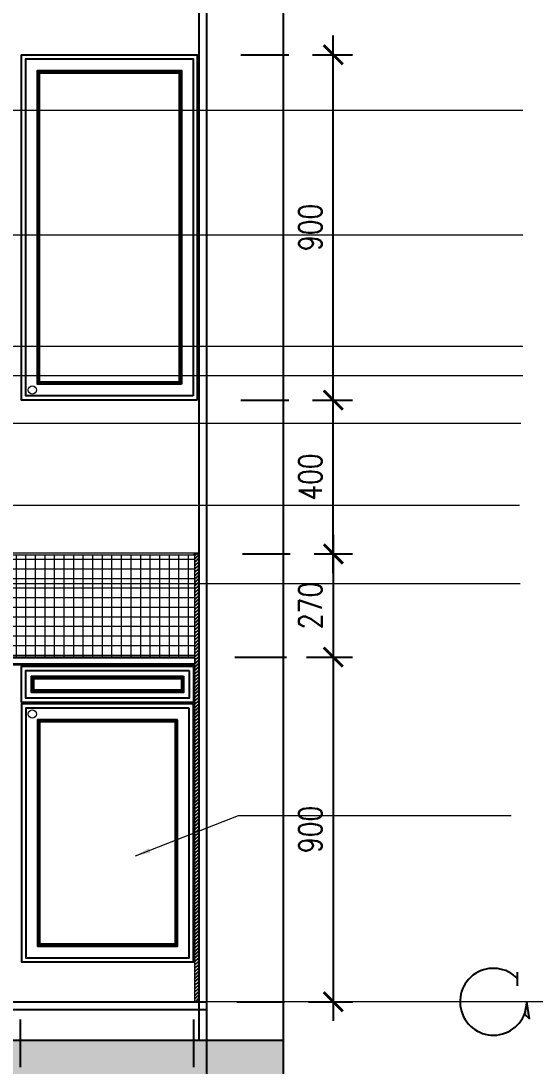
# Model space of a CAD drawing. Header units: inches. Extents: x -12478 to 399182, y -23212 to 525552.
# Drawn here: x 8612 to 9956, y -9229 to -6499 of the extents above; entities that cross this region are included whole.
import ezdxf

# ---------------------------------------------------------------- set-up
doc = ezdxf.new("R2010")
doc.units = ezdxf.units.IN
doc.header["$LTSCALE"] = 1000
doc.header["$MEASUREMENT"] = 0
for name, pattern in [('DASHED', [0.75, 0.5, -0.25]), ('HIDDEN', [0.375, 0.25, -0.125]), ('HIDDEN2', [0.1875, 0.125, -0.0625])]:
    doc.linetypes.add(name, pattern=pattern)
for name, color, linetype in [('A-DIM', 9, 'Continuous'), ('A-Hidden', 8, 'HIDDEN'), ('CQ Grg Gypsum', 41, 'Continuous'), ('Layer1', 1, 'Continuous'), ('Layer3', 3, 'Continuous'), ('Layer7', 8, 'Continuous')]:
    doc.layers.add(name, color=color, linetype=linetype)
for name, color, linetype, lineweight in [('CQ Gypsum Hatch', 8, 'Continuous', 20), ('CQ Marble', 6, 'Continuous', 0), ('ID-NOTES', 3, 'Continuous', 0), ('Sanitaire', 253, 'Continuous', 0)]:
    doc.layers.add(name, color=color, linetype=linetype, lineweight=lineweight)
doc.styles.add('ZZ-Dim All', font='romans.shx', dxfattribs={"width": 0.8})
doc.dimstyles.new('DIM 0200', dxfattribs={"dimscale": 200, "dimtxt": 1, "dimasz": 0.8, "dimexe": 0.5, "dimexo": 1, "dimgap": 0.4, "dimtad": 1, "dimdec": 0, "dimrnd": 10, "dimdsep": 46, "dimtxsty": 'ZZ-Dim All', "dimblk1": 'ARCHTICK', "dimblk2": 'ARCHTICK', "dimsah": 1, "dimcen": 1, "dimdle": 0.5, "dimclrd": 256, "dimclre": 256, "dimclrt": 256, "dimadec": 0, "dimazin": 2, "dimtfac": 1, "dimtdec": 0, "dimtix": 1, "dimtmove": 2, "dimatfit": 2, "dimfxl": 1, "dimfxlon": 1, "dimtolj": 1, "dimtzin": 0, "dimlwd": -1, "dimlwe": -1, "dimarcsym": 0})
doc.dimstyles.new('DIM-100', dxfattribs={"dimscale": 50, "dimtxt": 1.25, "dimasz": 1, "dimexe": 1, "dimexo": 1, "dimgap": 0.6, "dimtad": 1, "dimdec": 0, "dimrnd": 5, "dimdsep": 46, "dimtxsty": 'ZZ-Dim All', "dimblk1": 'ARCHTICK', "dimblk2": 'ARCHTICK', "dimsah": 1, "dimcen": 1, "dimdle": 1, "dimclrd": 256, "dimclre": 8, "dimclrt": 256, "dimazin": 2, "dimtfac": 1, "dimtdec": 0, "dimtix": 1, "dimtmove": 2, "dimatfit": 2, "dimfxl": 0.1, "dimtolj": 1, "dimtzin": 0, "dimlwd": -1, "dimlwe": -1, "dimarcsym": 0})

# ---------------------------------------------------------------- blocks, each defined once
blk = doc.blocks.new('arrow01')
at = {"layer": 'Layer1'}
blk.add_hatch(color=256, dxfattribs=at).paths.add_polyline_path([(7, -44.7), (0, 0), (-6.2, -32.4)])
at = {"layer": 'Layer1', "elevation": 375.8}
blk.add_lwpolyline([(7, -44.7), (0, 0), (-6.2, -32.4)], close=True, dxfattribs=at)
at = {"layer": 'Layer7'}
blk.add_line((-24, 41.5), (-24, 77.7), dxfattribs=at)
blk.add_arc((-87.3, 0), 87.3, 43.49, 0, dxfattribs=at)
blk = doc.blocks.new('_ARCHTICK')
at = {"color": 0, "linetype": 'ByBlock', "const_width": 0.15}
blk.add_lwpolyline([(-0.5, -0.5), (0.5, 0.5)], dxfattribs=at)
blk = doc.blocks.new('*D564')
at = {"layer": 'A-DIM', "transparency": 16777216}
blk.add_line((9428.4, -7841.1), (9428.4, -8210.6), dxfattribs=at)
at = {"layer": 'A-DIM', "color": 8, "linetype": 'HIDDEN2', "transparency": 16777216}
for p, q in [((9190.9, -7891.1), (9478.4, -7891.1)), ((9180.9, -8160.6), (9478.4, -8160.6))]:
    blk.add_line(p, q, dxfattribs=at)
at = {"layer": 'Defpoints', "color": 0, "transparency": 16777216}
for p in [(9140.9, -7891.1, 0), (9130.9, -8160.6, 0), (9428.4, -8160.6)]:
    blk.add_point(p, dxfattribs=at)
at = {"layer": 'A-DIM', "transparency": 16777216, "xscale": 50, "yscale": 50, "zscale": 50}
for p, rotation in [((9428.4, -7891.1), 90), ((9428.4, -8160.6), 270)]:
    blk.add_blockref('_ARCHTICK', p, dxfattribs=dict(at, rotation=rotation))
at = {"layer": 'A-DIM', "color": 3, "transparency": 16777216, "insert": (9368.4, -8025.9), "char_height": 60, "attachment_point": 5, "rotation": 90, "style": 'ZZ-Dim All'}
blk.add_mtext('\\A1;270', dxfattribs=at)
blk = doc.blocks.new('*D565')
at = {"layer": 'A-DIM', "transparency": 16777216}
blk.add_line((9428.4, -8110.6), (9428.4, -9110.6), dxfattribs=at)
at = {"layer": 'A-DIM', "color": 8, "linetype": 'HIDDEN2', "transparency": 16777216}
for p, q in [((9170.9, -8160.6), (9478.4, -8160.6)), ((9175.9, -9060.6), (9478.4, -9060.6))]:
    blk.add_line(p, q, dxfattribs=at)
at = {"layer": 'Defpoints', "color": 0, "transparency": 16777216}
for p in [(9120.9, -8160.6, 0), (9125.9, -9060.6, 0), (9428.4, -9060.6)]:
    blk.add_point(p, dxfattribs=at)
at = {"layer": 'A-DIM', "transparency": 16777216, "xscale": 50, "yscale": 50, "zscale": 50}
for p, rotation in [((9428.4, -8160.6), 90), ((9428.4, -9060.6), 270)]:
    blk.add_blockref('_ARCHTICK', p, dxfattribs=dict(at, rotation=rotation))
at = {"layer": 'A-DIM', "color": 3, "transparency": 16777216, "insert": (9368.4, -8610.6), "char_height": 60, "attachment_point": 5, "rotation": 90, "style": 'ZZ-Dim All'}
blk.add_mtext('\\A1;900', dxfattribs=at)
blk = doc.blocks.new('*D575')
at = {"layer": 'A-DIM', "color": 8, "linetype": 'HIDDEN2', "transparency": 16777216}
for p, q in [((8146.9, -9006.6), (8146.9, -9703.5)), ((8609.9, -9106.6), (8609.9, -9703.5))]:
    blk.add_line(p, q, dxfattribs=at)
at = {"layer": 'A-DIM', "transparency": 16777216}
blk.add_line((8096.9, -9653.5), (8659.9, -9653.5), dxfattribs=at)
at = {"layer": 'Defpoints', "color": 0, "transparency": 16777216}
for p in [(8146.9, -8956.6, 0), (8609.9, -9056.6, 0), (8609.9, -9653.5)]:
    blk.add_point(p, dxfattribs=at)
at = {"layer": 'A-DIM', "transparency": 16777216, "xscale": 50, "yscale": 50, "zscale": 50, "rotation": 180}
blk.add_blockref('_ARCHTICK', (8146.9, -9653.5), dxfattribs=at)
at = {"layer": 'A-DIM', "transparency": 16777216, "xscale": 50, "yscale": 50, "zscale": 50}
blk.add_blockref('_ARCHTICK', (8609.9, -9653.5), dxfattribs=at)
at = {"layer": 'A-DIM', "color": 3, "transparency": 16777216, "insert": (8378.4, -9593.5), "char_height": 60, "attachment_point": 5, "style": 'ZZ-Dim All'}
blk.add_mtext('\\A1;465', dxfattribs=at)
blk = doc.blocks.new('*D576')
at = {"layer": 'A-DIM', "color": 8, "linetype": 'HIDDEN2', "transparency": 16777216}
for p, q in [((8609.9, -9106.6), (8609.9, -9703.5)), ((9062.9, -9106.7), (9062.9, -9703.5))]:
    blk.add_line(p, q, dxfattribs=at)
at = {"layer": 'A-DIM', "transparency": 16777216}
blk.add_line((8559.9, -9653.5), (9112.9, -9653.5), dxfattribs=at)
at = {"layer": 'Defpoints', "color": 0, "transparency": 16777216}
for p in [(8609.9, -9056.6, 0), (9062.9, -9056.7, 0), (9062.9, -9653.5)]:
    blk.add_point(p, dxfattribs=at)
at = {"layer": 'A-DIM', "transparency": 16777216, "xscale": 50, "yscale": 50, "zscale": 50, "rotation": 180}
blk.add_blockref('_ARCHTICK', (8609.9, -9653.5), dxfattribs=at)
at = {"layer": 'A-DIM', "transparency": 16777216, "xscale": 50, "yscale": 50, "zscale": 50}
blk.add_blockref('_ARCHTICK', (9062.9, -9653.5), dxfattribs=at)
at = {"layer": 'A-DIM', "color": 3, "transparency": 16777216, "insert": (8836.4, -9593.5), "char_height": 60, "attachment_point": 5, "style": 'ZZ-Dim All'}
blk.add_mtext('\\A1;455', dxfattribs=at)
blk = doc.blocks.new('*D578')
at = {"layer": 'A-DIM', "color": 8, "linetype": 'HIDDEN2', "transparency": 16777216}
for p, q in [((4576.9, -9130.6), (4576.9, -9950.1)), ((9096.9, -9130.6), (9096.9, -9950.1))]:
    blk.add_line(p, q, dxfattribs=at)
at = {"layer": 'A-DIM', "transparency": 16777216}
blk.add_line((4526.9, -9900.1), (9146.9, -9900.1), dxfattribs=at)
at = {"layer": 'Defpoints', "color": 0, "transparency": 16777216}
for p in [(4576.9, -9080.6, 0), (9096.9, -9080.6, 0), (9096.9, -9900.1)]:
    blk.add_point(p, dxfattribs=at)
at = {"layer": 'A-DIM', "transparency": 16777216, "xscale": 50, "yscale": 50, "zscale": 50, "rotation": 180}
blk.add_blockref('_ARCHTICK', (4576.9, -9900.1), dxfattribs=at)
at = {"layer": 'A-DIM', "transparency": 16777216, "xscale": 50, "yscale": 50, "zscale": 50}
blk.add_blockref('_ARCHTICK', (9096.9, -9900.1), dxfattribs=at)
at = {"layer": 'A-DIM', "color": 3, "transparency": 16777216, "insert": (6836.9, -9840.1), "char_height": 60, "attachment_point": 5, "style": 'ZZ-Dim All'}
blk.add_mtext('\\A1;4520', dxfattribs=at)
blk = doc.blocks.new('*D818')
at = {"layer": 'A-DIM', "transparency": 16777216}
blk.add_line((9428.4, -7941.1), (9428.4, -7439.3), dxfattribs=at)
at = {"layer": 'A-DIM', "color": 8, "linetype": 'HIDDEN2', "transparency": 16777216}
for p, q in [((9186.9, -7489.3), (9478.4, -7489.3)), ((9190.9, -7891.1), (9478.4, -7891.1))]:
    blk.add_line(p, q, dxfattribs=at)
at = {"layer": 'Defpoints', "color": 0, "transparency": 16777216}
for p in [(9136.9, -7489.3, -751.7), (9428.4, -7489.3), (9140.9, -7891.1, 0)]:
    blk.add_point(p, dxfattribs=at)
at = {"layer": 'A-DIM', "transparency": 16777216, "xscale": 50, "yscale": 50, "zscale": 50}
for p, rotation in [((9428.4, -7489.3), 90), ((9428.4, -7891.1), 270)]:
    blk.add_blockref('_ARCHTICK', p, dxfattribs=dict(at, rotation=rotation))
at = {"layer": 'A-DIM', "color": 3, "transparency": 16777216, "insert": (9368.4, -7690.2), "char_height": 60, "attachment_point": 5, "rotation": 90, "style": 'ZZ-Dim All'}
blk.add_mtext('\\A1;400', dxfattribs=at)
blk = doc.blocks.new('*D819')
at = {"layer": 'A-DIM', "transparency": 16777216}
blk.add_line((9428.4, -7539.3), (9428.4, -6537.3), dxfattribs=at)
at = {"layer": 'A-DIM', "color": 8, "linetype": 'HIDDEN2', "transparency": 16777216}
for p, q in [((9186.9, -6587.3), (9478.4, -6587.3)), ((9186.9, -7489.3), (9478.4, -7489.3))]:
    blk.add_line(p, q, dxfattribs=at)
at = {"layer": 'Defpoints', "color": 0, "transparency": 16777216}
for p in [(9136.9, -6587.3, -751.7), (9428.4, -6587.3), (9136.9, -7489.3, -751.7)]:
    blk.add_point(p, dxfattribs=at)
at = {"layer": 'A-DIM', "transparency": 16777216, "xscale": 50, "yscale": 50, "zscale": 50}
for p, rotation in [((9428.4, -6587.3), 90), ((9428.4, -7489.3), 270)]:
    blk.add_blockref('_ARCHTICK', p, dxfattribs=dict(at, rotation=rotation))
at = {"layer": 'A-DIM', "color": 3, "transparency": 16777216, "insert": (9368.4, -7038.3), "char_height": 60, "attachment_point": 5, "rotation": 90, "style": 'ZZ-Dim All'}
blk.add_mtext('\\A1;900', dxfattribs=at)

msp = doc.modelspace()

# ---------------------------------------------------------------- hatches: boundary and pattern name
h = msp.add_hatch()
h.set_pattern_fill('STEEL', color=8)
h.set_pattern_definition([(45, (0, -180), (-0.0883883476, 0.0883883476), []), (45, (0, -179.9375), (-0.0883883476, 0.0883883476), [])])
h.paths.add_polyline_path([(9064.4, -7889.1), (9076.9, -7889.1), (9076.9, -7891.1), (9066.9, -7891.1), (9066.9, -7893.6), (9064.4, -7893.6), (9064.4, -7891.1)])
h = msp.add_hatch()
h.set_pattern_fill('ANSI31', color=8, scale=50)
h.paths.add_polyline_path([(9066.9, -7891.1), (9076.9, -7891.1), (9076.9, -9060.6), (9066.9, -9060.6)])
at = {"layer": 'Layer7'}
h = msp.add_hatch(dxfattribs=at)
h.set_pattern_fill('AR-CONC', color=256, scale=10, style=0)
h.set_pattern_definition([(50, (-37745.39, 1316.62), (71.72602, -6.27521), [7.5, -82.5]), (355, (-37745.39, 1316.62), (-13.87513, 75.21921), [6, -66]), (100.4514, (-37739.413, 1316.096), (57.85094, 68.94395), [6.37402, -70.11421]), (46.1842, (-37745.39, 1336.62), (106.7241, -16.5519), [11.25, -123.75]), (96.6356, (-37736.5, 1335.24), (93.46627, 97.41179), [9.56103, -105.1713]), (351.1842, (-37745.39, 1336.62), (93.4662, 97.41186), [9, -99]), (21, (-37735.39, 1331.62), (59.690705, -40.26189), [7.5, -82.5]), (326, (-37735.39, 1331.62), (24.33153, 72.515), [6, -66]), (71.4514, (-37730.416, 1328.26), (84.02226, 32.25305), [6.37402, -70.11421]), (37.5, (-37745.39, 1316.619), (1.215986, 33.289385), [0, -65.2, 0, -67, 0, -66.25]), (7.5, (-37745.39, 1316.62), (26.306954, 39.44117), [0, -38.2, 0, -63.7, 0, -25.25]), (327.5, (-37767.69, 1316.619), (53.382244, -2.255487), [0, -25, 0, -78, 0, -103.5]), (317.5, (-37777.69, 1316.62), (58.318617, 10.0105), [0, -32.5, 0, -51.8, 0, -73.5])])
h.paths.add_polyline_path([(4356.8, -9160.6), (4356.8, -9360.6), (9297, -9360.6), (9297, -9160.6)])
at = {"layer": 'Sanitaire'}
h = msp.add_hatch(dxfattribs=at)
h.set_pattern_fill('ANSI37', color=8, scale=200, angle=45)
edge = h.paths.add_edge_path(flags=16)
edge.add_arc((5314, -8523.4), 12.7, 0, 360)
edge = h.paths.add_edge_path()
edge.add_line((6172.9, -8000.6), (6172.9, -7997.6))
edge.add_line((6172.9, -7983.6), (6172.9, -7997.6))
edge.add_line((6172.9, -7983.6), (6172.9, -7980.6))
edge.add_line((6172.9, -7893.6), (6172.9, -9060.6))
edge.add_line((11429, -9060.6), (4265.8, -9060.6))
edge.add_line((5157.8, -8995.9), (5157.8, -9051.7))
edge.add_line((5157.8, -9058.1), (5157.8, -9051.7))
edge.add_line((5157.1, -9058.1), (5157.1, -9060.6))
edge.add_line((5157.1, -9058.1), (5157.8, -9058.1))
edge.add_line((5157.8, -8995.9), (5157.8, -8989.6))
edge.add_line((5157.8, -8979.5), (5157.8, -8989.6))
edge.add_arc((5157.1, -8979.5), 0.787, 0, 88.1514)
edge.add_line((5157.1, -8969.7), (5157.1, -8989.6))
edge.add_line((5176, -8969.7), (5159.2, -8969.7))
edge.add_line((5159.2, -8969.7), (5158.9, -8969.7))
edge.add_line((5158.7, -8969.7), (5158.9, -8969.7))
edge.add_line((5158.7, -8969.7), (5153.3, -8969.7))
edge.add_line((5176.2, -8969.7), (5176, -8969.7))
edge.add_line((5176.2, -8969.7), (5176.5, -8969.7))
edge.add_line((5190.8, -8969.7), (5176.5, -8969.7))
edge.add_line((5190.8, -8969.7), (5192.3, -8969.7))
edge.add_line((5221.6, -8969.7), (5192.3, -8969.7))
edge.add_line((5225.9, -8969.7), (5221.8, -8969.7))
edge.add_line((5221.8, -8969.7), (5221.6, -8969.7))
edge.add_line((5275.9, -8483.5), (5275.9, -8969.8))
edge.add_line((5225.9, -8969.7), (5227.4, -8969.7))
edge.add_line((5227.4, -8968.9), (5228.5, -8968.9))
edge.add_line((5232.3, -8968.9), (5228.5, -8968.9))
edge.add_line((5232.3, -8968.9), (5234.6, -8968.9))
edge.add_line((5234.6, -8968.9), (5272.8, -8968.9))
edge.add_line((5273.6, -8968.4), (5272.8, -8968.9))
edge.add_line((5273.6, -8968.4), (5273.6, -8967.9))
edge.add_arc((5273.6, -8965.6), 2.29, 269.9999, 360)
edge.add_line((5275.9, -8965.6), (5275.9, -8487.6))
edge.add_line((5305.2, -8533), (5276, -8533))
edge.add_line((5270.8, -8472.2), (5270.8, -8475.4))
edge.add_line((5270.8, -8475.4), (5270.8, -8476.9))
edge.add_line((5270.8, -8476.9), (5270.8, -8483.3))
edge.add_arc((5229.1, -8484), 0.635, 0, 90)
edge.add_line((5229.7, -8484), (5229.7, -8485.6))
edge.add_arc((5273.6, -8487.6), 2.29, 0, 90.0004)
edge.add_line((5272.8, -8484.3), (5273.6, -8484.8))
edge.add_line((5273.6, -8484.8), (5273.6, -8485.3))
edge.add_line((5272.8, -8484.3), (5234.6, -8484.3))
edge.add_line((5270.8, -8483.3), (5259.7, -8483.3))
edge.add_line((5259.7, -8483.3), (5255, -8483.3))
edge.add_line((5258.6, -8483.3), (5247.5, -8483.3))
edge.add_line((5247.5, -8483.3), (5210, -8483.3))
edge.add_line((5234.6, -8484.3), (5232.3, -8484.3))
edge.add_line((5229.7, -8484.3), (5232.3, -8484.3))
edge.add_line((5274.2, -8471.7), (5273.4, -8472.2))
edge.add_line((5255, -8472.2), (5273.4, -8472.2))
edge.add_arc((5274.2, -8469), 2.29, 269.9998, 360)
edge.add_line((5276.5, -8469), (5276.6, -8326))
edge.add_arc((5308.2, -8390.3), 6.35, 180, 270)
edge.add_line((5308.2, -8396.6), (5314.6, -8396.6))
edge.add_line((5314.6, -8396.6), (5320.9, -8396.6))
edge.add_arc((5320.9, -8390.3), 6.35, 270, 360)
edge.add_line((5327.3, -8382.1), (5327.3, -8390.3))
edge.add_line((5327.3, -7893.6), (5327.3, -8382))
edge.add_line((5301.9, -8390.3), (5301.9, -8382.1))
edge.add_line((5301.9, -8382), (5301.9, -8325.9))
edge.add_line((5301.9, -8326), (5276.6, -8326))
edge.add_line((5327.3, -7893.6), (6172.9, -7893.6))
edge.add_line((6172.9, -7893.6), (6172.9, -7980.6))
at = {"layer": 'Sanitaire', "lineweight": 0}
h = msp.add_hatch(dxfattribs=at)
h.set_pattern_fill('ANSI37', color=8, scale=200, angle=45)
h.set_pattern_definition([(90, (-0.002, -180.021), (-25, 0), []), (180, (-0.002, -180.021), (-4e-15, -25), [])])
edge = h.paths.add_edge_path()
edge.add_line((7637, -7893.6), (7637, -7943.7))
edge.add_line((7637, -7943.7), (7645.1, -7947))
edge.add_line((7645.1, -7947), (7648.3, -7980.2))
edge.add_line((7648.3, -7980.2), (7708.3, -7980.5))
edge.add_line((7708.3, -7980.5), (7708.3, -8027.5))
edge.add_arc((7650.7, -4872.1), 3156, 269.0182, 271.0453, ccw=False)
edge.add_line((7596.6, -8027.6), (7596.6, -7982.7))
edge.add_line((7596.6, -7982.7), (7599.4, -7946.2))
edge.add_line((7599.4, -7946.2), (7607.2, -7943.7))
edge.add_line((7607.2, -7943.7), (7607.2, -7893.6))
edge.add_line((7607.2, -7893.6), (7637, -7893.6))
edge = h.paths.add_edge_path(flags=16)
edge.add_arc((7706.4, -8034.2), 7.73, 76.0453, 119.6381, ccw=False)
edge.add_line((7708.3, -8026.7), (7708.3, -7981.6))
edge.add_arc((7706.6, -7970.8), 10.9, 247.9115, 278.6267, ccw=False)
edge.add_arc((7702.9, -7956.6), 24.4, 259.1672, 269.1302, ccw=False)
edge.add_line((7698.3, -7980.5), (7698.3, -7919.6))
edge.add_arc((7699.2, -7919.6), 0.864, 98.0979, 184.0062, ccw=False)
edge.add_line((7699.1, -7918.7), (7707.3, -7918.7))
edge.add_arc((7707.4, -7919.6), 0.864, 4.0031, 98.0966, ccw=False)
edge.add_line((7708.3, -7919.5), (7708.3, -8028.9))
edge.add_arc((7707.5, -8028.9), 0.797, -85.9078, 0, ccw=False)
edge.add_line((7707.5, -8029.7), (7699.2, -8029.7))
edge.add_arc((7699.1, -8028.9), 0.797, 180, 274.0935, ccw=False)
edge.add_line((7698.3, -8028.9), (7698.3, -8027.5))
edge.add_line((7698.3, -8027.5), (7702.6, -8027.5))
edge = h.paths.add_edge_path()
edge.add_line((6177.4, -7893.6), (6177.4, -8160.6))
edge.add_line((6177.4, -8160.6), (7591.5, -8160.6))
edge.add_line((7591.5, -8160.6), (7591.3, -8155.7))
edge.add_line((7591.3, -8155.7), (7599.2, -8146.6))
edge.add_line((7599.2, -8146.6), (7599, -8030.5))
edge.add_arc((7621.1, -8099.6), 72.4, 70.62, 107.7224, ccw=False)
edge.add_line((7645.1, -8031.2), (7645.1, -8146.6))
edge.add_line((7645.1, -8146.6), (7653, -8152.5))
edge.add_line((7653, -8152.5), (7652.8, -8160.6))
edge.add_line((7652.8, -8160.6), (9066.9, -8160.7))
edge.add_line((9066.9, -8160.7), (9066.9, -7893.6))
edge.add_line((9066.9, -7893.6), (6177.4, -7893.6))

# ---------------------------------------------------------------- linework, layer by layer
at = {"layer": 'A-DIM', "color": 8}
msp.add_line((8109.1, -8160.6, 0), (9066.9, -8160.6, 0), dxfattribs=at)
at = {"layer": 'A-Hidden', "linetype": 'DASHED', "lineweight": 0, "ltscale": 10}
msp.add_line((11429, -9060.6, 0), (4265.8, -9060.6, 0), dxfattribs=at)
at = {"layer": 'CQ Grg Gypsum'}
for points, elevation in [([(9072.9, -7489.3), (8613.9, -7489.3), (8613.9, -6587.3), (9072.9, -6587.3)], -751.7), ([(9025.9, -7442.3), (8660.9, -7442.3), (8660.9, -6634.3), (9025.9, -6634.3)], -751.7), ([(9062.9, -8184.7), (9062.9, -8278.7), (8613.9, -8278.6), (8613.9, -8184.6)], 0), ([(9031.4, -8216.2), (9031.4, -8247.1), (8645.4, -8247.1), (8645.4, -8216.2)], 0), ([(9062.9, -8282.7), (8613.9, -8282.6), (8613.9, -8956.6), (9062.9, -8956.7)], 0), ([(9015.9, -8329.7), (8660.9, -8329.6), (8660.9, -8909.7), (9015.9, -8909.7)], 0)]:
    msp.add_lwpolyline(points, close=True, dxfattribs=dict(at, elevation=elevation))
at = {"layer": 'CQ Grg Gypsum', "color": 8}
for points, elevation in [([(9061.9, -7478.3), (8624.9, -7478.3), (8624.9, -6598.3), (9061.9, -6598.3)], -751.7), ([(9031.4, -7447.8), (8655.3, -7447.8), (8655.3, -6628.8), (9031.4, -6628.8)], -751.7), ([(9029.4, -7445.8), (8657.3, -7445.8), (8657.3, -6630.8), (9029.4, -6630.8)], -751.7), ([(9051.9, -8195.7), (9051.9, -8267.7), (8624.9, -8267.6), (8624.9, -8195.6)], 0), ([(9036.9, -8210.7), (9036.9, -8252.7), (8639.9, -8252.6), (8639.9, -8210.6)], 0), ([(9034.9, -8212.7), (9034.9, -8250.7), (8641.9, -8250.6), (8641.9, -8212.6)], 0), ([(9051.9, -8293.7), (8624.9, -8293.6), (8624.9, -8945.7), (9051.9, -8945.7)], 0), ([(9021.4, -8324.1), (8655.3, -8324.1), (8655.3, -8915.2), (9021.4, -8915.2)], 0), ([(9019.4, -8326.1), (8657.3, -8326.1), (8657.3, -8913.2), (9019.4, -8913.2)], 0)]:
    msp.add_lwpolyline(points, close=True, dxfattribs=dict(at, elevation=elevation))
at = {"layer": 'CQ Gypsum Hatch', "color": 8}
for centre in [(8641.9, -7462.8, -751.7), (8641.9, -8309.1, 0)]:
    msp.add_circle(centre, 10.6, dxfattribs=at)
at = {"layer": 'CQ Marble'}
for p, q in [((9076.9, -7889.1, 0), (7637, -7889.1, 0)), ((7637, -7893.6, 0), (9066.9, -7893.6, 0)), ((9066.9, -7891.1, 0), (9076.9, -7891.1, 0)), ((6177.4, -8160.6, 0), (9046.9, -8160.6, 0)), ((9066.9, -8160.6, 0), (6177.4, -8160.6, 0)), ((9066.9, -8163.6, 0), (9066.9, -8160.6, 0)), ((9066.9, -8163.6, 0), (6177.4, -8163.6, 0)), ((6177.4, -8177.6, 0), (9066.9, -8177.6, 0)), ((6177.4, -8180.6, 0), (9066.9, -8180.6, 0)), ((9066.9, -8163.6, 0), (9066.9, -8177.6, 0)), ((9066.9, -8180.6, 0), (9066.9, -8177.6, 0))]:
    msp.add_line(p, q, dxfattribs=at)
at = {"layer": 'CQ Marble', "elevation": 0}
for points in [[(9076.9, -7889.1), (9064.4, -7889.1), (9064.4, -7891.1), (9064.4, -7893.6), (9066.9, -7893.6), (9066.9, -7891.1), (9076.9, -7891.1)], [(9066.9, -7891.1), (9076.9, -7891.1), (9076.9, -9060.6), (9066.9, -9060.6)]]:
    msp.add_lwpolyline(points, close=True, dxfattribs=at)
at = {"layer": 'Layer1'}
for p, q in [((4576.9, -9060.6, 0), (9096.9, -9060.6, 0)), ((4576.9, -9080.6, 0), (9096.9, -9080.6, 0))]:
    msp.add_line(p, q, dxfattribs=at)
at = {"layer": 'Layer3'}
for p, q in [((9297, -4710.6, 0), (9297, -9360.6, 0)), ((9076.9, -4910.6, 0), (9076.9, -9160.6, 0)), ((9096.9, -4910.6, 0), (9096.9, -9160.6, 0)), ((4356.8, -9160.6, 0), (9297, -9160.6, 0))]:
    msp.add_line(p, q, dxfattribs=at)

# ---------------------------------------------------------------- block references
msp.add_blockref('arrow01', (9934.1, -9060.6, -751.7), dxfattribs=at)

# ---------------------------------------------------------------- dimensions: what is measured, and where the dimension line sits
at = {"layer": 'A-DIM', "color": 8}
for base, p1, p2, picture, middle in [((9428.4, -6587.3), (9136.9, -7489.3, -751.7), (9136.9, -6587.3, -751.7), '*D819', (9368.4, -7038.3)), ((9428.4, -7489.3), (9140.9, -7891.1, 0), (9136.9, -7489.3, -751.7), '*D818', (9368.4, -7690.2))]:
    dim = msp.add_linear_dim(base=base, p1=p1, p2=p2, angle=90, dimstyle='DIM-100', override={"dimtxt": 1.2, "dimclrt": 3}, dxfattribs=at)
    dim.commit()
    dim.dimension.update_dxf_attribs({"geometry": picture, "text_midpoint": middle})
at = {"layer": 'A-DIM'}
for base, p1, p2, picture, middle in [((9428.3974, -8160.6499), (9140.9414, -7891.0512, 0), (9130.9416, -8160.6499, 0), '*D564', (9368.3974, -8025.8506)), ((9428.4, -9060.6), (9120.9, -8160.6, 0), (9125.9, -9060.6, 0), '*D565', (9368.4, -8610.6))]:
    dim = msp.add_linear_dim(base=base, p1=p1, p2=p2, angle=90, dimstyle='DIM-100', override={"dimtxt": 1.2, "dimclrt": 3}, dxfattribs=at)
    dim.commit()
    dim.dimension.update_dxf_attribs({"geometry": picture, "text_midpoint": middle})
for base, p1, p2, picture, middle in [((8609.9, -9653.5), (8146.9, -8956.6, 0), (8609.9, -9056.6, 0), '*D575', (8378.4, -9593.5)), ((9062.9, -9653.5), (8609.9, -9056.6, 0), (9062.9, -9056.7, 0), '*D576', (8836.4, -9593.5)), ((9096.9, -9900.1), (4576.9, -9080.6, 0), (9096.9, -9080.6, 0), '*D578', (6836.9, -9840.1))]:
    dim = msp.add_linear_dim(base=base, p1=p1, p2=p2, dimstyle='DIM-100', override={"dimtxt": 1.2, "dimclrt": 3}, dxfattribs=at)
    dim.commit()
    dim.dimension.update_dxf_attribs({"geometry": picture, "text_midpoint": middle})

# ---------------------------------------------------------------- leaders
at = {"layer": 'ID-NOTES'}
for points in [[(5277.2, -6943.4, 0), (6951.7, -5883.3, 0), (9930.8, -5883.3, 0)], [(6175.1, -7889.1, -751.7), (8038.6, -6731.7, -751.7), (9923.8, -6731.7, -751.7)], [(7303.6, -7875.9, -751.7), (8038.6, -7057.8, -751.7), (9923.8, -7057.8, -751.7)], [(7795.6, -7562.8, -751.7), (8038.6, -7348, -751.7), (9923.8, -7348, -751.7)], [(7475.5, -7960.2, -751.7), (8038.6, -7425.1, -751.7), (9923.8, -7425.1, -751.7)], [(7619.9, -8062.6, -751.7), (8033.6, -7549.3, -751.7), (9918.8, -7549.3, -751.7)], [(7632.2, -8288, -751.7), (8029.6, -7763.5, -751.7), (9914.8, -7763.5, -751.7)], [(7922.7, -8170.8, -751.7), (8031.6, -7968.6, -751.7), (9916.8, -7968.6, -751.7)], [(8911.2, -8679.8, 0), (9180.9, -8574.3, 0), (9892.8, -8574.3, 0)]]:
    msp.add_leader(points, dimstyle='DIM 0200', override={"dimasz": 0.2, "dimtad": 0, "dimclrd": 8}, dxfattribs=at)

doc.saveas('drawing.dxf')
